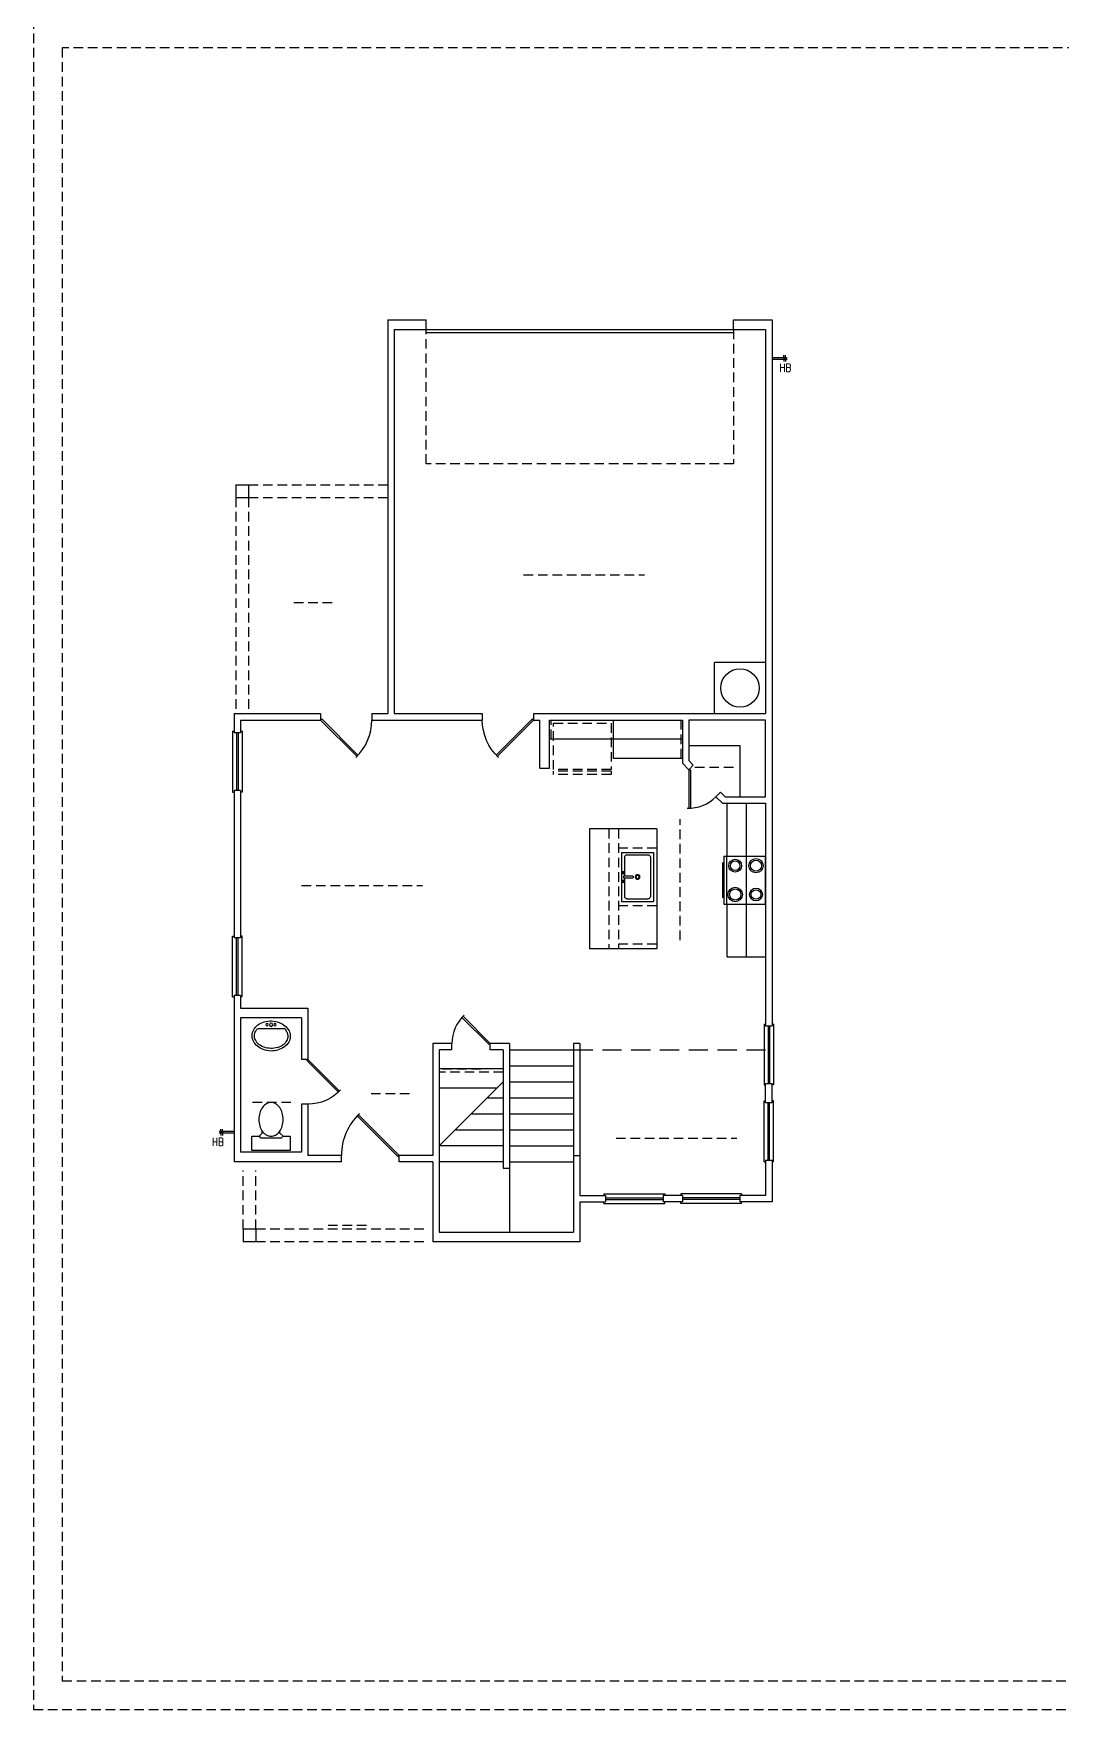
# Model space of a CAD drawing. Header units: inches. Extents: x 1062 to 6528, y -11616 to 5280.
# Drawn here: x 3264 to 3907, y 3168 to 4215 of the extents above; entities that cross this region are included whole.
import ezdxf
from ezdxf.enums import TextEntityAlignment as Align

# ---------------------------------------------------------------- set-up
doc = ezdxf.new("R2010")
doc.units = ezdxf.units.IN
doc.header["$LTSCALE"] = 24
doc.header["$MEASUREMENT"] = 0
doc.linetypes.add('DASHED', pattern=[0.75, 0.5, -0.25])
doc.linetypes.add('HIDDEN', pattern=[0.375, 0.25, -0.125])
doc.layers.get('Defpoints').update_dxf_attribs({"color": 3, "linetype": 'HIDDEN'})
for name, color, linetype in [('A-DOOR', 4, 'CONTINUOUS'), ('A-WALL', 2, 'CONTINUOUS'), ('AN', 6, 'CONTINUOUS'), ('P-FIXT', 6, 'CONTINUOUS'), ('TB', 5, 'CONTINUOUS')]:
    doc.layers.add(name, color=color, linetype=linetype)
doc.layers.add('ssp_BATHROOM FITTINGS', color=6, linetype='CONTINUOUS', lineweight=0)
doc.layers.get('AN').off()
doc.styles.add('ROMANT', font='times.ttf')
doc.styles.add('SIMPLEX', font='simplex.shx', dxfattribs={"width": 0.8})

# ---------------------------------------------------------------- blocks, each defined once
blk = doc.blocks.new('TB CAMDEN 11X17')
at = {"layer": 'Defpoints', "color": 5}
blk.add_lwpolyline([(-1632, 0), (0, 0), (0, 1056), (-1632, 1056)], close=True, dxfattribs=at)
at = {"layer": 'Defpoints', "color": 7, "linetype": 'HIDDEN'}
blk.add_lwpolyline([(-1614, 18), (-512, 18), (-512, 1038), (-1614, 1038)], close=True, dxfattribs=at)
at = {"layer": 'TB', "color": 6, "style": 'ROMANT'}
for tag, p in [('S.NAME.1', (-87, 440.4)), ('S.NAME.2', (-69, 440.4)), ('S.NAME.3', (-51, 440.4))]:
    blk.add_attdef(tag, text='', height=12, rotation=90, dxfattribs=at).set_placement(p, align=Align.MIDDLE_CENTER)
for tag, p in [('SCALE', (-72, 113.5)), ('S.NUMBER', (-72, 37.5))]:
    blk.add_attdef(tag, text='', height=8, dxfattribs=at).set_placement(p, align=Align.MIDDLE_CENTER)
blk = doc.blocks.new('*U696')
at = {"layer": 'P-FIXT'}
for p, q in [((0, 0.5), (9.2, 0.5)), ((7.2, 0), (7.2, 2)), ((7.2, 0), (7.2, -2)), ((8.2, 0), (8.2, 2)), ((8.2, 0), (8.2, -2)), ((0, -0.5), (9.2, -0.5))]:
    blk.add_line(p, q, dxfattribs=at)
at = {"layer": 'P-FIXT', "lineweight": 13, "style": 'SIMPLEX', "width": 0.8}
blk.add_text('HB', height=5, dxfattribs=at).set_placement((4.5, -8.4))
blk = doc.blocks.new('*U695')
at = {"layer": 'P-FIXT'}
for p, q in [((0, 0.5), (-9.2, 0.5)), ((-8.2, 0), (-8.2, 2)), ((-8.2, 0), (-8.2, -2)), ((-7.2, 0), (-7.2, 2)), ((-7.2, 0), (-7.2, -2)), ((0, -0.5), (-9.2, -0.5))]:
    blk.add_line(p, q, dxfattribs=at)
at = {"layer": 'P-FIXT', "lineweight": 13, "style": 'SIMPLEX', "width": 0.8}
blk.add_text('HB', height=5, dxfattribs=at).set_placement((-13.7, -8.6))
blk = doc.blocks.new('Ksink-Single Bowl')
at = {"layer": 'P-FIXT'}
for p, q in [((-15.3, 20), (15.3, 20)), ((-15.3, 20), (-15.3, 0)), ((-13.8, 16.5), (-13.8, 3.5)), ((-0.5, 18), (-12.3, 18)), ((-0.5, 12.9), (-0.5, 18.7)), ((-0.5, 18.7), (0.5, 18.7)), ((0.3, 12.6), (-0.3, 12.6)), ((0.5, 18.7), (0.5, 12.9)), ((12.3, 18), (0.5, 18)), ((13.8, 16.5), (13.8, 3.5)), ((15.3, 20), (15.3, 0)), ((-15.3, 0), (15.3, 0)), ((-12.3, 2), (12.3, 2))]:
    blk.add_line(p, q, dxfattribs=at)
for centre, radius in [((-2.7, 18.9), 0.75), ((-2.7, 18.9), 0.5), ((0, 10), 1.5), ((0, 10), 1), ((2.7, 18.9), 0.75), ((2.7, 18.9), 0.5)]:
    blk.add_circle(centre, radius, dxfattribs=at)
for centre, radius, start, end in [((-12.3, 16.5), 1.5, 90, 180), ((-0.3, 12.9), 0.25, 180, 270), ((0.3, 12.9), 0.25, 270, 0), ((12.3, 16.5), 1.5, 360, 90), ((-12.3, 3.5), 1.5, 180, 270), ((12.3, 3.5), 1.5, 270, 360)]:
    blk.add_arc(centre, radius, start, end, dxfattribs=at)
blk = doc.blocks.new('2068ANGLE')
at = {"layer": 'A-DOOR', "color": 0}
for p, q in [((-0.7, -0.7), (-17.7, 16.2)), ((0, 0), (-17, 17)), ((0, 0), (-0.7, -0.7))]:
    blk.add_line(p, q, dxfattribs=at)
blk.add_arc((0, 0), 24, 132.612, 180, dxfattribs=at)
blk = doc.blocks.new('2868ANGLE')
at = {"layer": 'A-DOOR', "color": 0}
for p, q in [((-0.7, -0.7), (-23.3, 21.9)), ((0, 0), (-22.6, 22.6)), ((0, 0), (-0.7, -0.7))]:
    blk.add_line(p, q, dxfattribs=at)
blk.add_arc((0, 0), 32, 133.2092, 180, dxfattribs=at)
blk = doc.blocks.new('3068ANGLE')
at = {"layer": 'A-DOOR', "color": 0}
for p, q in [((-0.7, -0.7), (-26.2, 24.7)), ((0, 0), (-25.5, 25.5)), ((0, 0), (-0.7, -0.7))]:
    blk.add_line(p, q, dxfattribs=at)
blk.add_arc((0, 0), 36, 133.4082, 180, dxfattribs=at)
blk = doc.blocks.new('WC')
at = {"layer": 'P-FIXT', "color": 0}
for p, q in [((-12, -9), (-12, 0)), ((-12, 0), (12, 0)), ((12, 0), (12, -9)), ((-7.5, -9), (-12, -9)), ((-7.5, -9), (-6.5, -8)), ((-7.5, -9), (-5.5, -11)), ((6.5, -8), (-6.5, -8)), ((7.5, -9), (5.5, -11)), ((7.5, -9), (6.5, -8)), ((12, -9), (7.5, -9)), ((-5.5, -11), (-5.5, -12.2)), ((5.5, -11), (5.5, -12.2))]:
    blk.add_line(p, q, dxfattribs=at)
blk.add_lwpolyline([(0, -30, 0.130075), (2.8, -29.3, 0.10646), (5.4, -26.9, 0.084286), (7, -23.6, 0.073334), (7.6, -19.5, 0.073334), (7, -15.4, 0.084286), (5.4, -12.1, 0.10646), (2.8, -9.7, 0.130075), (0, -9, 0.130075), (-2.8, -9.7, 0.10646), (-5.4, -12.1, 0.084286), (-7, -15.4, 0.073334), (-7.6, -19.5, 0.073334), (-7, -23.6, 0.084286), (-5.4, -26.9, 0.10646), (-2.8, -29.3, 0.130075)], format="xyb", close=True, dxfattribs=at)
blk = doc.blocks.new('Ped')
at = {"layer": 'P-FIXT', "color": 0}
blk.add_line((8.3, 5), (-8.4, 5), dxfattribs=at)
blk.add_lwpolyline([(0.1, -9.1, 0.078829), (4.8, -8.2, 0.088062), (8.5, -6.1, 0.105303), (11, -2.9, 0.121879), (11.8, 0.6, 0.121879), (10.8, 4.1, 0.105303), (8.1, 7.2, 0.088062), (4.3, 9.1, 0.078829), (-0.4, 9.7, 0.078829), (-5.1, 8.8, 0.088062), (-8.7, 6.7, 0.105303), (-11.3, 3.5, 0.121879), (-12.1, 0, 0.121879), (-11.1, -3.5, 0.105303), (-8.4, -6.5, 0.088062), (-4.6, -8.4, 0.078829)], format="xyb", close=True, dxfattribs=at)
for centre, radius in [((-2.5, 7.3), 0.75), ((-0.1, 7.3), 1), ((2.4, 7.3), 0.75)]:
    blk.add_circle(centre, radius, dxfattribs=at)
for centre, radius, start, end in [((-4.6, 0.2), 5.93, 153.7535, 181.5491), ((-4.6, 0.2), 5.93, 181.5491, 209.3447), ((-2.4, -0.9), 8.38, 135.5914, 153.7535), ((2.2, -0.8), 8.38, 29.3447, 43.2157), ((4.4, 0.4), 5.93, 1.5491, 29.3447), ((4.4, 0.4), 5.93, 333.7535, 1.5491), ((-2.5, 1.4), 8.38, 209.3447, 233.3898), ((-1.1, 3.2), 10.7, 233.3898, 253.5202), ((-0.3, 6.1), 13.6, 253.5202, 271.5491), ((-0.3, 6.1), 13.6, 271.5491, 289.578), ((0.7, 3.3), 10.7, 289.578, 309.7084), ((2.2, 1.5), 8.38, 309.7084, 333.7535)]:
    blk.add_arc(centre, radius, start, end, dxfattribs=at)
blk = doc.blocks.new('2468ANGLE')
at = {"layer": 'A-DOOR', "color": 0}
for p, q in [((-20.5, 19.1), (-0.7, -0.7)), ((-19.8, 19.8), (0, 0)), ((-0.7, -0.7), (0, 0))]:
    blk.add_line(p, q, dxfattribs=at)
blk.add_arc((0, 0), 28, 132.9533, 180, dxfattribs=at)
blk = doc.blocks.new('Ref')
at = {"layer": 'A-WALL', "color": 6, "linetype": 'HIDDEN'}
for p, q in [((-32, 0), (-32, -36)), ((-30, 0), (-32, 0)), ((-30, 0), (-30, -36)), ((-29, 0), (-29, -36)), ((0, 0), (-29, 0)), ((0, -36), (0, 0)), ((-32, -36), (-30, -36)), ((-29, -36), (0, -36))]:
    blk.add_line(p, q, dxfattribs=at)
blk = doc.blocks.new('Range')
at = {"layer": 'A-WALL', "color": 6}
for p, q in [((-27, 11), (-27, -11)), ((-26, 15), (-26, -15)), ((-26, 15), (0, 15)), ((0, -15), (0, 15)), ((-26, -15), (0, -15))]:
    blk.add_line(p, q, dxfattribs=at)
at = {"layer": 'A-WALL', "color": 4}
blk.add_line((-24.5, 15), (-24.5, -15), dxfattribs=at)
at = {"layer": 'A-WALL', "color": 6}
for centre, radius in [((-19, 9), 4), ((-6, 9), 4.5), ((-19, -9), 4.5), ((-6, -9), 4)]:
    blk.add_circle(centre, radius, dxfattribs=at)
at = {"layer": 'A-WALL', "color": 4}
for centre, radius in [((-19, 9), 3), ((-6, 9), 3.5), ((-19, -9), 3.5), ((-6, -9), 3)]:
    blk.add_circle(centre, radius, dxfattribs=at)
blk = doc.blocks.new('*U590')
at = {"layer": 'Defpoints', "color": 7}
blk.add_line((-37.4, 0), (38.1, 0), dxfattribs=at)
blk = doc.blocks.new('*U591')
at = {"layer": 'Defpoints', "color": 7}
blk.add_line((-11.7, 0), (12.3, 0), dxfattribs=at)

msp = doc.modelspace()

# ---------------------------------------------------------------- linework, layer by layer
at = {"layer": 'A-DOOR'}
for p, q in [((3388.40009, 3779.13122), (3388.40009, 3741.13122)), ((3388.40009, 3779.13122), (3389.40009, 3779.13122)), ((3390.90009, 3778.13122), (3390.90009, 3742.13122)), ((3391.90009, 3778.13122), (3391.90009, 3742.13122)), ((3394.40009, 3779.13122), (3393.40009, 3779.13122)), ((3394.40009, 3779.13122), (3394.40009, 3741.13122)), ((3388.40009, 3741.13122), (3389.40009, 3741.13122)), ((3394.40009, 3741.13122), (3393.40009, 3741.13122)), ((3388.40009, 3613.13122), (3388.40009, 3651.13122)), ((3388.40009, 3651.13122), (3389.40009, 3651.13122)), ((3390.90009, 3614.13122), (3390.90009, 3650.13122)), ((3391.90009, 3614.13122), (3391.90009, 3650.13122)), ((3394.40009, 3651.13122), (3393.40009, 3651.13122)), ((3394.40009, 3613.13122), (3394.40009, 3651.13122)), ((3388.40009, 3613.13122), (3389.40009, 3613.13122)), ((3394.40009, 3613.13122), (3393.40009, 3613.13122)), ((3720.40009, 3596.13122), (3720.40009, 3558.13122)), ((3720.40009, 3596.13122), (3721.40009, 3596.13122)), ((3722.90009, 3595.13122), (3722.90009, 3559.13122)), ((3723.90009, 3595.13122), (3723.90009, 3559.13122)), ((3726.40009, 3596.13122), (3725.40009, 3596.13122)), ((3726.40009, 3596.13122), (3726.40009, 3558.13122)), ((3720.40009, 3558.13122), (3721.40009, 3558.13122)), ((3726.40009, 3558.13122), (3725.40009, 3558.13122)), ((3720.40009, 3510.13122), (3720.40009, 3548.13122)), ((3720.40009, 3548.13122), (3721.40009, 3548.13122)), ((3722.90009, 3511.13122), (3722.90009, 3547.13122)), ((3723.90009, 3511.13122), (3723.90009, 3547.13122)), ((3726.40009, 3548.13122), (3725.40009, 3548.13122)), ((3726.40009, 3510.13122), (3726.40009, 3548.13122)), ((3720.40009, 3510.13122), (3721.40009, 3510.13122)), ((3726.40009, 3510.13122), (3725.40009, 3510.13122)), ((3620.40009, 3490.13122), (3658.40009, 3490.13122)), ((3620.40009, 3490.13122), (3620.40009, 3489.13122)), ((3621.40009, 3487.63122), (3657.40009, 3487.63122)), ((3621.40009, 3486.63122), (3657.40009, 3486.63122)), ((3658.40009, 3490.13122), (3658.40009, 3489.13122)), ((3706.40009, 3490.13122), (3668.40009, 3490.13122)), ((3668.40009, 3490.13122), (3668.40009, 3489.13122)), ((3705.40009, 3487.63122), (3669.40009, 3487.63122)), ((3705.40009, 3486.63122), (3669.40009, 3486.63122)), ((3706.40009, 3490.13122), (3706.40009, 3489.13122)), ((3620.40009, 3484.13122), (3620.40009, 3485.13122)), ((3620.40009, 3484.13122), (3658.40009, 3484.13122)), ((3658.40009, 3484.13122), (3658.40009, 3485.13122)), ((3668.40009, 3484.13122), (3668.40009, 3485.13122)), ((3706.40009, 3484.13122), (3668.40009, 3484.13122)), ((3706.40009, 3484.13122), (3706.40009, 3485.13122))]:
    msp.add_line(p, q, dxfattribs=at)
at = {"layer": 'A-WALL'}
for p, q in [((3485.40009, 4036.13122), (3509.40009, 4036.13122)), ((3485.40009, 4036.13122), (3485.40009, 3790.13122)), ((3509.40009, 4030.13122), (3509.40009, 4036.13122)), ((3701.40009, 4036.13122), (3725.40009, 4036.13122)), ((3701.40009, 4030.13122), (3701.40009, 4036.13122)), ((3725.40009, 4036.13122), (3725.40009, 3595.13122)), ((3489.40009, 4030.13122), (3509.40009, 4030.13122)), ((3489.40009, 4030.13122), (3489.40009, 3790.13122)), ((3701.40009, 4030.13122), (3721.40009, 4030.13122)), ((3721.40009, 4030.13122), (3721.40009, 3790.13122)), ((3390.40009, 3933.13122), (3398.40009, 3933.13122)), ((3390.40009, 3933.13122), (3390.40009, 3925.13122)), ((3398.40009, 3933.13122), (3398.40009, 3925.13122)), ((3390.40009, 3925.13122), (3398.40009, 3925.13122)), ((3389.40009, 3790.13122), (3443.40009, 3790.13122)), ((3389.40009, 3790.13122), (3389.40009, 3778.13122)), ((3393.40009, 3786.13122), (3443.40009, 3786.13122)), ((3393.40009, 3786.13122), (3393.40009, 3778.13122)), ((3443.40009, 3790.13122), (3443.40009, 3786.13122)), ((3475.40009, 3790.13122), (3485.40009, 3790.13122)), ((3475.40009, 3790.13122), (3475.40009, 3786.13122)), ((3475.40009, 3786.13122), (3544.40009, 3786.13122)), ((3475.40009, 3786.13122), (3475.40009, 3786.13122)), ((3489.40009, 3790.13122), (3544.40009, 3790.13122)), ((3544.40009, 3790.13122), (3544.40009, 3786.13122)), ((3576.40009, 3790.13122), (3721.40009, 3790.13122)), ((3576.40009, 3790.13122), (3576.40009, 3786.13122)), ((3576.40009, 3786.13122), (3580.40009, 3786.13122)), ((3580.40009, 3756.13122), (3580.40009, 3786.13122)), ((3586.40009, 3786.13122), (3669.40009, 3786.13122)), ((3586.40009, 3756.13122), (3586.40009, 3786.13122)), ((3669.40009, 3786.13122), (3669.40009, 3759.13122)), ((3721.40009, 3786.13122), (3673.40009, 3786.13122)), ((3673.40009, 3786.13122), (3673.40009, 3760.78807)), ((3721.40009, 3738.13122), (3721.40009, 3786.13122)), ((3393.40009, 3778.13122), (3389.40009, 3778.13122)), ((3673.41481, 3755.1165), (3669.40009, 3759.13122)), ((3676.24324, 3757.94493), (3673.40009, 3760.78807)), ((3580.40009, 3756.13122), (3586.40009, 3756.13122)), ((3676.24324, 3757.94493), (3673.41481, 3755.1165)), ((3389.40009, 3742.13122), (3389.40009, 3650.13122)), ((3393.40009, 3742.13122), (3389.40009, 3742.13122)), ((3393.40009, 3742.13122), (3393.40009, 3650.13122)), ((3693.2138, 3740.97436), (3690.38537, 3738.14594)), ((3694.40009, 3734.13122), (3690.38537, 3738.14594)), ((3696.05695, 3738.13122), (3693.2138, 3740.97436)), ((3696.05695, 3738.13122), (3721.40009, 3738.13122)), ((3694.40009, 3734.13122), (3721.40009, 3734.13122)), ((3721.40009, 3734.13122), (3721.40009, 3595.13122)), ((3393.40009, 3650.13122), (3389.40009, 3650.13122)), ((3393.40009, 3614.13122), (3389.40009, 3614.13122)), ((3393.40009, 3606.13122), (3435.40009, 3606.13122)), ((3435.40009, 3606.13122), (3435.40009, 3574.13122)), ((3431.40009, 3600.13122), (3393.40009, 3600.13122)), ((3393.40009, 3600.13122), (3393.40009, 3516.13122)), ((3431.40009, 3600.13122), (3431.40009, 3574.13122)), ((3721.40009, 3595.13122), (3725.40009, 3595.13122)), ((3525.40009, 3584.13122), (3513.40009, 3584.13122)), ((3513.40009, 3584.13122), (3513.40009, 3514.13122)), ((3525.40009, 3580.13122), (3525.40009, 3584.13122)), ((3561.40009, 3584.13122), (3549.40009, 3584.13122)), ((3549.40009, 3580.13122), (3549.40009, 3584.13122)), ((3561.40009, 3584.13122), (3561.40009, 3506.13122)), ((3435.40009, 3574.13122), (3431.40009, 3574.13122)), ((3525.40009, 3580.13122), (3517.40009, 3580.13122)), ((3517.40009, 3580.13122), (3517.40009, 3466.13122)), ((3557.40009, 3580.13122), (3549.40009, 3580.13122)), ((3557.40009, 3580.13122), (3557.40009, 3506.13122)), ((3721.40009, 3547.13122), (3721.40009, 3559.13122)), ((3721.40009, 3559.13122), (3725.40009, 3559.13122)), ((3725.40009, 3547.13122), (3725.40009, 3559.13122)), ((3435.40009, 3546.13122), (3431.40009, 3546.13122)), ((3431.40009, 3546.13122), (3431.40009, 3516.13122)), ((3435.40009, 3546.13122), (3435.40009, 3514.13122)), ((3721.40009, 3547.13122), (3725.40009, 3547.13122)), ((3456.40009, 3510.13122), (3389.40009, 3510.13122)), ((3431.40009, 3516.13122), (3393.40009, 3516.13122)), ((3456.40009, 3514.13122), (3435.40009, 3514.13122)), ((3435.40009, 3510.13122), (3435.40009, 3510.13122)), ((3456.40009, 3510.13122), (3456.40009, 3514.13122)), ((3513.40009, 3514.13122), (3492.40009, 3514.13122)), ((3492.40009, 3510.13122), (3492.40009, 3514.13122)), ((3513.40009, 3510.13122), (3492.40009, 3510.13122)), ((3513.40009, 3510.13122), (3513.40009, 3460.13122)), ((3601.40009, 3514.13122), (3601.40009, 3466.13122)), ((3601.40009, 3514.13122), (3605.40009, 3514.13122)), ((3605.40009, 3514.13122), (3605.40009, 3489.13122)), ((3721.40009, 3511.13122), (3721.40009, 3489.13122)), ((3721.40009, 3511.13122), (3725.40009, 3511.13122)), ((3725.40009, 3511.13122), (3725.40009, 3485.13122)), ((3557.40009, 3506.13122), (3561.40009, 3506.13122)), ((3605.40009, 3489.13122), (3621.40009, 3489.13122)), ((3621.40009, 3489.13122), (3621.40009, 3485.13122)), ((3669.40009, 3489.13122), (3657.40009, 3489.13122)), ((3657.40009, 3489.13122), (3657.40009, 3485.13122)), ((3669.40009, 3489.13122), (3669.40009, 3485.13122)), ((3721.40009, 3489.13122), (3705.40009, 3489.13122)), ((3705.40009, 3489.13122), (3705.40009, 3485.13122)), ((3605.40009, 3485.13122), (3605.40009, 3460.13122)), ((3605.40009, 3485.13122), (3621.40009, 3485.13122)), ((3669.40009, 3485.13122), (3657.40009, 3485.13122)), ((3725.40009, 3485.13122), (3705.40009, 3485.13122)), ((3402.90009, 3468.13122), (3394.90009, 3468.13122)), ((3394.90009, 3468.13122), (3394.90009, 3460.13122)), ((3402.90009, 3468.13122), (3402.90009, 3460.13122)), ((3517.40009, 3466.13122), (3601.40009, 3466.13122)), ((3402.90009, 3460.13122), (3394.90009, 3460.13122)), ((3605.40009, 3460.13122), (3513.40009, 3460.13122))]:
    msp.add_line(p, q, dxfattribs=at)
at = {"layer": 'A-WALL', "color": 4}
for p, q in [((3509.40009, 4030.13122), (3701.40009, 4030.13122)), ((3509.40009, 4028.13122), (3701.40009, 4028.13122))]:
    msp.add_line(p, q, dxfattribs=at)
at = {"layer": 'A-WALL', "color": 4, "linetype": 'HIDDEN'}
for p, q in [((3509.40009, 3946.13122), (3509.40009, 4030.13122)), ((3701.40009, 4030.13122), (3701.40009, 3946.13122)), ((3701.40009, 3946.13122), (3509.40009, 3946.13122)), ((3398.40009, 3933.13122), (3485.40009, 3933.13122)), ((3390.40009, 3925.13122), (3390.40009, 3790.13122)), ((3398.40009, 3925.13122), (3485.40009, 3925.13122)), ((3398.40009, 3925.13122), (3398.40009, 3790.13122)), ((3653.40009, 3670.13122), (3629.40009, 3670.13122)), ((3653.40009, 3646.13122), (3629.40009, 3646.13122)), ((3557.40009, 3566.13122), (3517.40009, 3566.13122)), ((3394.90009, 3468.13122), (3394.90009, 3504.63122)), ((3402.90009, 3468.13122), (3402.90009, 3504.63122)), ((3507.90009, 3468.13122), (3402.90009, 3468.13122)), ((3507.90009, 3460.13122), (3402.90009, 3460.13122))]:
    msp.add_line(p, q, dxfattribs=at)
at = {"layer": 'A-WALL', "color": 6}
for p, q in [((3689.40009, 3790.13122), (3689.40009, 3822.13122)), ((3721.40009, 3822.13122), (3689.40009, 3822.13122)), ((3626.40009, 3762.13122), (3626.40009, 3786.13122)), ((3669.40009, 3774.13122), (3586.40009, 3774.13122)), ((3673.40009, 3770.13122), (3705.40009, 3770.13122)), ((3705.40009, 3770.13122), (3705.40009, 3738.13122)), ((3669.40009, 3762.13122), (3626.40009, 3762.13122)), ((3697.40009, 3701.13122), (3697.40009, 3734.13122)), ((3709.40009, 3638.13122), (3709.40009, 3734.13122)), ((3653.40009, 3718.13122), (3611.40009, 3718.13122)), ((3611.40009, 3718.13122), (3611.40009, 3643.13122)), ((3653.40009, 3718.13122), (3653.40009, 3643.13122)), ((3697.40009, 3638.13122), (3697.40009, 3671.13122)), ((3653.40009, 3643.13122), (3611.40009, 3643.13122)), ((3697.40009, 3638.13122), (3721.40009, 3638.13122)), ((3605.40009, 3584.13122), (3601.40009, 3584.13122)), ((3601.40009, 3584.13122), (3601.40009, 3514.13122)), ((3605.40009, 3584.13122), (3605.40009, 3514.13122)), ((3561.40009, 3580.13122), (3601.40009, 3580.13122)), ((3557.40009, 3568.13122), (3517.40009, 3568.13122)), ((3517.40009, 3520.13122), (3557.40009, 3560.13122)), ((3561.40009, 3570.13122), (3601.40009, 3570.13122)), ((3561.40009, 3560.13122), (3601.40009, 3560.13122)), ((3553.40009, 3556.13122), (3517.40009, 3556.13122)), ((3547.40009, 3550.13122), (3557.40009, 3550.13122)), ((3561.40009, 3550.13122), (3601.40009, 3550.13122)), ((3537.40009, 3540.13122), (3557.40009, 3540.13122)), ((3561.40009, 3540.13122), (3601.40009, 3540.13122)), ((3527.40009, 3530.13122), (3557.40009, 3530.13122)), ((3561.40009, 3530.13122), (3601.40009, 3530.13122)), ((3557.40009, 3520.13122), (3517.40009, 3520.13122)), ((3561.40009, 3520.13122), (3601.40009, 3520.13122)), ((3557.40009, 3510.13122), (3517.40009, 3510.13122)), ((3561.40009, 3510.13122), (3601.40009, 3510.13122)), ((3561.40009, 3506.13122), (3561.40009, 3466.13122))]:
    msp.add_line(p, q, dxfattribs=at)
at = {"layer": 'A-WALL', "color": 9, "linetype": 'HIDDEN'}
for p, q in [((3587.40009, 3774.13122), (3587.40009, 3786.13122)), ((3668.40009, 3786.13122), (3668.40009, 3762.13122)), ((3653.40009, 3706.13122), (3629.40009, 3706.13122))]:
    msp.add_line(p, q, dxfattribs=at)
at = {"layer": 'A-WALL', "color": 5, "linetype": 'HIDDEN'}
for p, q in [((3623.40009, 3718.13122), (3623.40009, 3643.13122)), ((3629.40009, 3718.13122), (3629.40009, 3643.13122))]:
    msp.add_line(p, q, dxfattribs=at)
at = {"layer": 'A-WALL', "color": 5, "linetype": 'DASHED'}
msp.add_line((3601.40009, 3580.13122), (3721.40009, 3580.13122), dxfattribs=at)
at = {"layer": 'A-WALL'}
for points in [[(3389.40009, 3614.13122), (3389.40009, 3610.13122), (3389.40009, 3510.13122)], [(3393.40009, 3614.13122), (3393.40009, 3606.13122)]]:
    msp.add_lwpolyline(points, dxfattribs=at)
at = {"layer": 'A-WALL', "color": 1}
msp.add_circle((3705.40009, 3806.13122), 12, dxfattribs=at)
at = {"layer": 'Defpoints', "color": 7}
msp.add_line((3448.00225, 3470.54816), (3472.00225, 3470.54816), dxfattribs=at)

# ---------------------------------------------------------------- block references
at = {"layer": 'A-DOOR'}
for name, p, rotation in [('2868ANGLE', (3443.40009, 3786.13122), 180), ('2068ANGLE', (3673.41481, 3755.1165), 134.9999999999891)]:
    msp.add_blockref(name, p, dxfattribs=dict(at, rotation=rotation))
at = {"layer": 'A-DOOR', "xscale": -1}
for name, p, rotation in [('2868ANGLE', (3576.40009, 3786.13122), 180), ('2468ANGLE', (3435.40009, 3574.13122), 270)]:
    msp.add_blockref(name, p, dxfattribs=dict(at, rotation=rotation))
at = {"layer": 'A-DOOR'}
for name, p in [('2068ANGLE', (3549.40009, 3584.13122)), ('3068ANGLE', (3492.40009, 3514.13122))]:
    msp.add_blockref(name, p, dxfattribs=at)
at = {"layer": 'A-WALL', "xscale": -1}
for name, p, rotation in [('Ref', (3624.90009, 3784.13122), 270), ('Ksink-Single Bowl', (3651.40009, 3688.13122), 90)]:
    msp.add_blockref(name, p, dxfattribs=dict(at, rotation=rotation))
at = {"layer": 'A-WALL'}
msp.add_blockref('Range', (3721.40009, 3686.13122), dxfattribs=at)
at = {"layer": 'AN'}
for name, p in [('*U590', (3607.6165, 3876.75589)), ('*U591', (3438.31573, 3859.48066)), ('*U591', (3688.95582, 3756.61529)), ('*U590', (3468.91735, 3682.84577)), ('*U591', (3531.26295, 3568.13122)), ('*U591', (3486.56303, 3552.76035)), ('*U591', (3412.5433, 3547.35428)), ('*U590', (3665.36879, 3524.99033))]:
    msp.add_blockref(name, p, dxfattribs=at)
at = {"layer": 'AN', "rotation": 90}
msp.add_blockref('*U590', (3668.11874, 3686.10032), dxfattribs=at)
at = {"layer": 'P-FIXT', "xscale": -1}
msp.add_blockref('Ped', (3412.3491, 3588.45838), dxfattribs=at)
at = {"layer": 'P-FIXT', "rotation": 180}
msp.add_blockref('WC', (3412.40009, 3517.13122), dxfattribs=at)
at = {"layer": 'ssp_BATHROOM FITTINGS'}
for name, p in [('*U696', (3725.58873, 4012.13122)), ('*U695', (3389.21145, 3528.63122))]:
    msp.add_blockref(name, p, dxfattribs=at)
at = {"layer": 'TB'}
msp.add_blockref('TB CAMDEN 11X17', (4896, 3168), dxfattribs=at)

doc.saveas('drawing.dxf')
